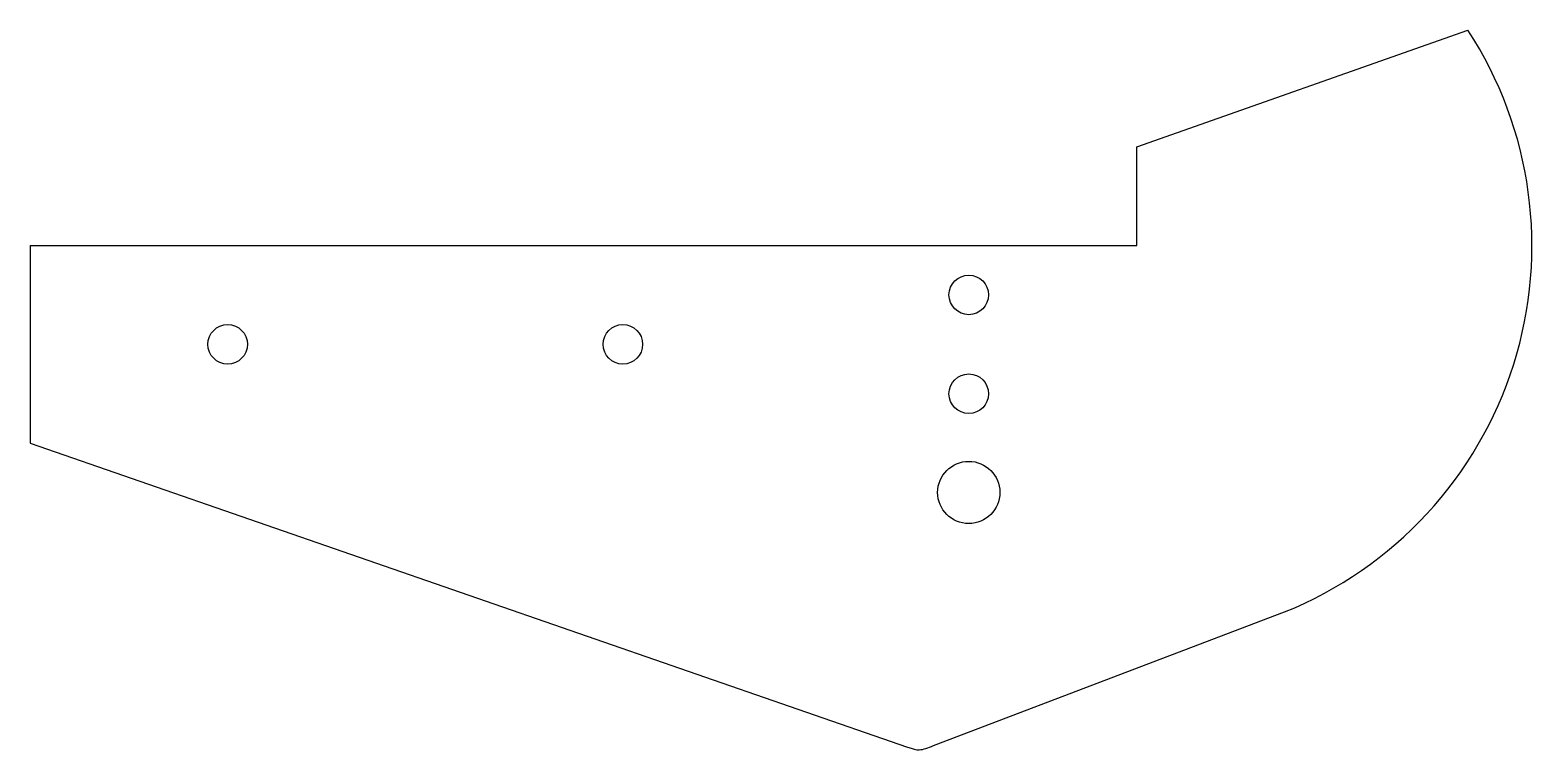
# Model space of a CAD drawing. Extents: x -2.17 to 5.43, y -1.62 to 2.02.
import ezdxf

# ---------------------------------------------------------------- set-up
doc = ezdxf.new("R2010")
doc.units = 0
doc.layers.add('MODELSKETCH_VISIBLE', color=7, linetype='CONTINUOUS')

msp = doc.modelspace()

# ---------------------------------------------------------------- linework, layer by layer
at = {"layer": 'MODELSKETCH_VISIBLE'}
for p, q in [((3.4286, 1.4337), (5.1046, 2.025)), ((3.4286, 0.9337), (3.4286, 1.4337)), ((-2.1714, 0.9337), (3.4286, 0.9337)), ((-2.1714, 0.9337), (-2.1714, -0.0663)), ((-2.1714, -0.0663), (2.2695, -1.6052)), ((2.4009, -1.5981), (4.1763, -0.9213))]:
    msp.add_line(p, q, dxfattribs=at)
for centre, radius in [((2.5786, 0.6837), 0.1), ((-1.1714, 0.4337), 0.1), ((0.8286, 0.4337), 0.1), ((2.5786, 0.1837), 0.1), ((2.5786, -0.3163), 0.1575)]:
    msp.add_circle(centre, radius, dxfattribs=at)
msp.add_arc((3.4286, 0.9337), 2, 291.95203, 33.06942, dxfattribs=at)
msp.add_open_spline([(2.2695, -1.6052), (2.2956, -1.6139), (2.3266, -1.6269), (2.3729, -1.6084), (2.4009, -1.5981)], degree=3, knots=[0, 0, 0, 0, 0.471955, 1, 1, 1, 1], dxfattribs=at)

doc.saveas('drawing.dxf')
